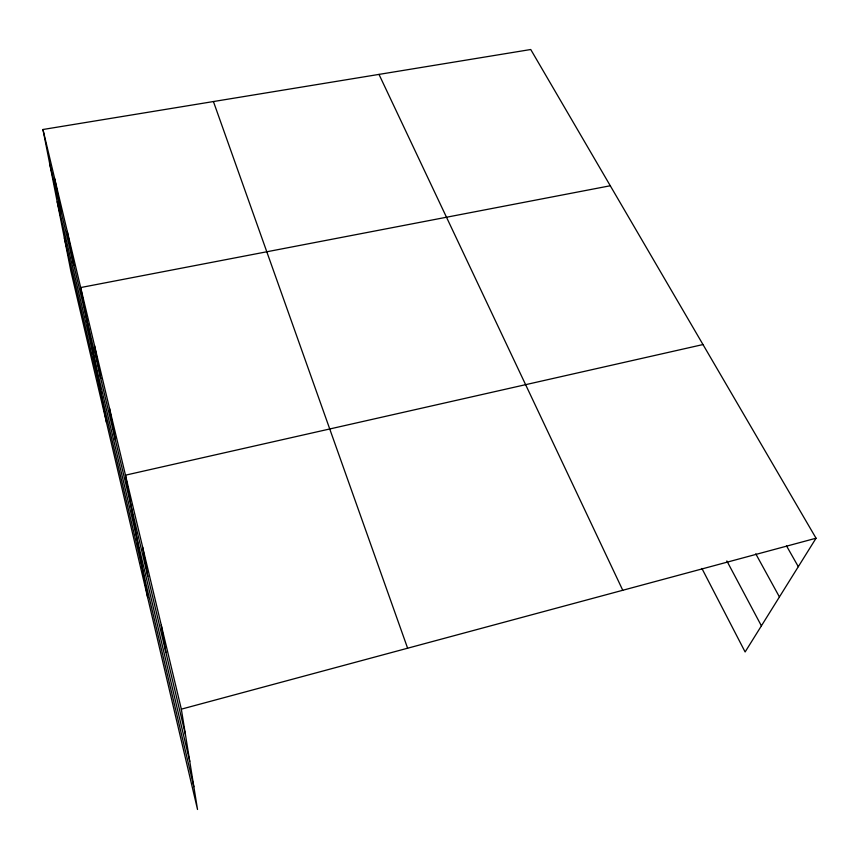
<?xml version="1.0" encoding="UTF-8"?>
<svg xmlns="http://www.w3.org/2000/svg" width="859" height="859" viewBox="0 0 859 859"><rect width="100%" height="100%" fill="white"/><g stroke="black" fill="none" stroke-linecap="round" stroke-linejoin="round"><path stroke-width="1.29" d="M42.95 129.505L181.335 709.158L197.527 809.489L70.889 271.176L42.95 129.505L530.744 49.511L816.05 538.217L745.118 651.96L701.91 568.454M181.335 709.158L816.05 538.217M702.984 344.556L125.478 475.177L147.673 597.542M610.277 185.759L80.682 287.55L106.473 422.413M786.576 545.98L798.301 566.672M755.78 553.84L779.424 596.941M726.843 560.916L761.396 625.857M379.002 74.4L622.764 590.273M213.429 101.545L407.617 648.212M49.811 164.294L185.437 734.574M57.199 201.768L189.764 761.375M64.361 238.04L193.866 786.758M54.729 178.822L61.461 213.279M67.281 231.404L73.853 265.399M94.597 345.823L100.75 378.497M109.49 408.218L115.374 439.969M142.68 547.237L147.834 576.453M161.245 624.998L165.916 652.507"/></g></svg>
